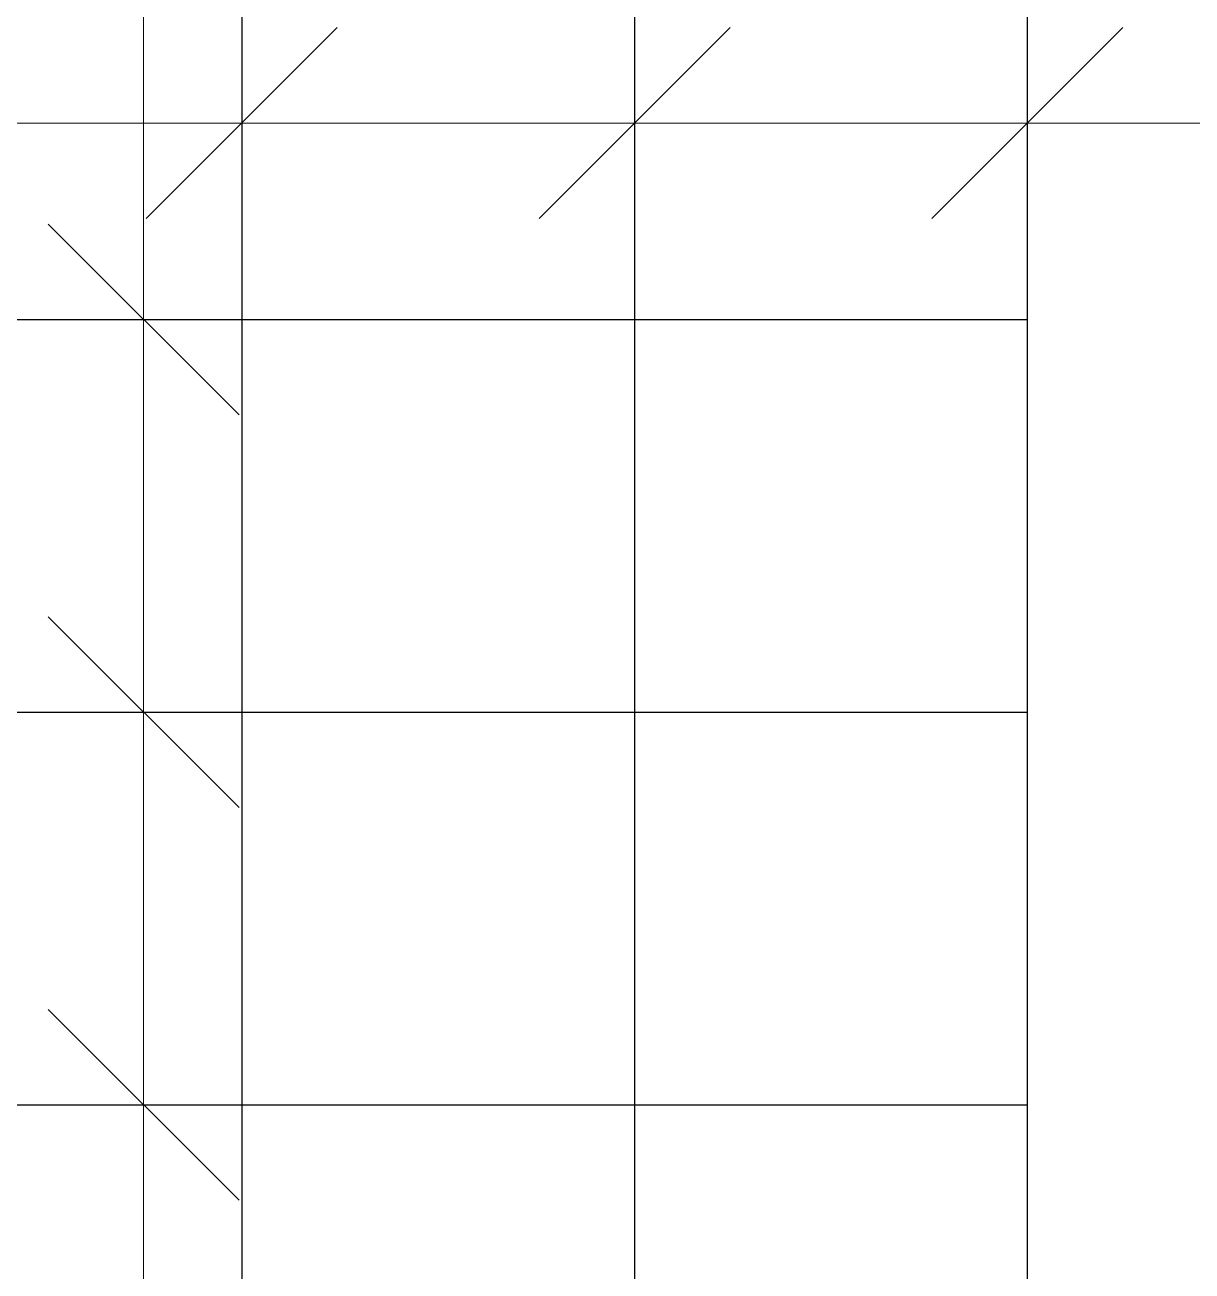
# Model space of a CAD drawing. Header units: millimetres. Extents: x -1004 to 900128, y -352756 to 107728.
# Drawn here: x 17747 to 18936, y -65783 to -64514 of the extents above; entities that cross this region are included whole.
import ezdxf

# ---------------------------------------------------------------- set-up
doc = ezdxf.new("R2010")
doc.units = ezdxf.units.MM
for name, color, linetype, lineweight in [('basic', 95, 'Continuous', 30), ('size', 45, 'Continuous', 20), ('thin', 153, 'Continuous', 18)]:
    doc.layers.add(name, color=color, linetype=linetype, lineweight=lineweight)

# ---------------------------------------------------------------- blocks, each defined once
blk = doc.blocks.new('*U401')
at = {"layer": 'thin'}
blk.add_line((97.2, -97.2), (-97.2, 97.2), dxfattribs=at)
blk = doc.blocks.new('*U402')
at = {"layer": 'size', "color": 0, "linetype": 'ByBlock', "lineweight": -2, "transparency": 16777216}
for p in [(0, 12000), (0, 11600), (0, 11200)]:
    blk.add_blockref('*U401', p, dxfattribs=at)

msp = doc.modelspace()

# ---------------------------------------------------------------- linework, layer by layer
at = {"layer": 'basic'}
for p, q in [((17967.799, -63563.549), (17967.799, -76863.549)), ((18367.799, -63563.549), (18367.799, -76863.549)), ((18767.799, -63563.549), (18767.799, -76863.549)), ((16767.799, -64813.549), (18767.799, -64813.549)), ((16767.799, -65213.549), (18767.799, -65213.549)), ((16767.799, -65613.549), (18767.799, -65613.549))]:
    msp.add_line(p, q, dxfattribs=at)
at = {"layer": 'thin'}
for p, q in [((17867.799, -63613.549), (17867.799, -77397.104)), ((17870.572, -64710.777), (18065.026, -64516.322)), ((18270.572, -64710.777), (18465.026, -64516.322)), ((18670.572, -64710.777), (18865.026, -64516.322)), ((16767.799, -64613.549), (19767.799, -64613.549))]:
    msp.add_line(p, q, dxfattribs=at)

# ---------------------------------------------------------------- block references
at = {"layer": 'size'}
msp.add_blockref('*U402', (17867.799, -76813.549), dxfattribs=at)

doc.saveas('drawing.dxf')
